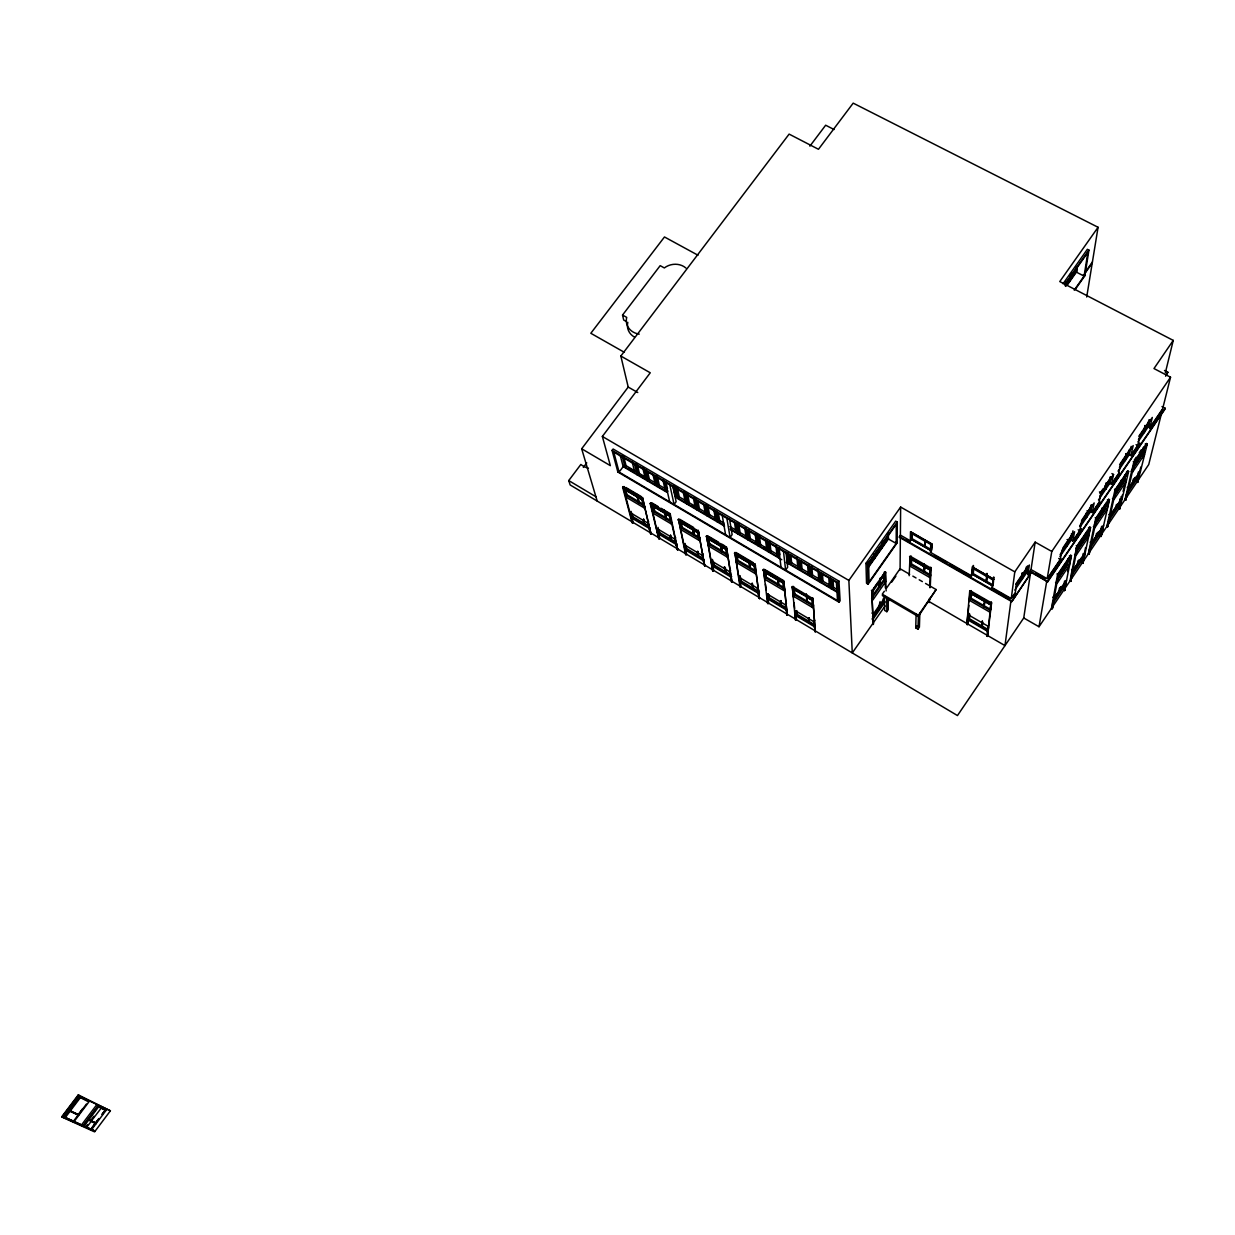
<?xml version="1.0" encoding="UTF-8"?>
<svg xmlns="http://www.w3.org/2000/svg" width="1235" height="1235" viewBox="0 0 1235 1235"><rect width="100%" height="100%" fill="white"/><g stroke="black" fill="none" stroke-linecap="round" stroke-linejoin="round"><path stroke-width="1.5" d="M896.193 543.462L896.27 524.273L868.606 563.53L869.07 582.04L896.193 543.462L888.397 539L888.382 533.227M897.181 542.798L897.289 522.034L895.699 521.124L865.967 563.314L866.522 583.29L868.082 584.201L897.181 542.798L895.622 541.903M1031.534 572.669L1047.681 581.808L1031.657 571.928L1011.774 601.63L899.389 537.302L900.392 535.125L900.639 507.06L1014.799 571.851L1011.249 598.543L991.967 587.505L993.943 577.254M900.083 570.153L900.377 535.882L899.389 537.302M909.192 575.711L910.025 556.105L931.051 568.177L930.233 587.582M900.392 535.125L910.334 540.807L910.504 531.683L930.804 543.261L930.434 552.323L971.466 575.788L973.242 565.445M911.09 557.788L910.951 564.719L930.557 576.004L929.584 577.409L909.979 566.109L910.149 557.448L911.137 556.043M910.334 540.807L911.322 539.386L911.476 532.069M911.368 559.332L911.26 564.765L911.862 558.637L924.583 565.939L924.089 566.649L911.368 559.332L911.862 558.637M912.264 532.98L912.14 538.707L925.108 546.132L924.614 546.843L911.646 539.417L912.264 532.825L925.308 540.436L924.938 547.012L931.128 550.563L931.869 544.017M919.843 613.131L919.411 627.102L917.975 629.155L915.737 627.843L916.123 613.888M917.975 629.155L918.408 615.215L936.13 589.558L925.54 583.445M924.197 563.7L923.904 572.037L924.521 567.745M924.614 546.843L925.324 540.282M924.938 547.012L925.633 540.606M924.891 565.97L924.212 572.222L924.891 566.124L930.958 569.613M929.584 577.409L929.94 568.81L930.912 567.405M928.566 602.248L929.307 598.851M929.785 587.613L930.603 567.374M931.73 543.632L931.437 550.887L930.434 552.323M931.777 546.055L931.622 549.853L925.432 546.302M929.152 602.587L929.785 598.327M936.13 589.558L918.3 616.574L882.299 595.563M986.858 636.056L987.768 631.44L968.255 620.14L967.9 624.107L966.835 624.447L969.691 591.364L970.17 590.654L991.597 602.958L987.46 636.411L987.954 626.176L968.302 614.814L969.259 613.424M968.904 605.366L966.835 624.447M969.213 601.692L970.17 590.654M971.466 575.788L972.238 566.896L992.94 578.706M967.437 624.802L968.302 614.814M971.111 592.275L970.525 599.021L990.501 610.522L989.528 611.942L969.552 600.426L971.266 590.592M967.777 620.835L969.12 614.922M973.273 568.81L973.782 568.085L973.288 573.658L986.518 581.222L986.024 581.947L972.794 574.383L973.55 565.769M969.861 614.953L969.521 618.797L982.057 626.068L981.578 626.747L969.043 619.491L969.552 613.733M984.295 601.105L971.327 593.649L971.806 592.939L970.849 599.068L971.791 593.078L983.137 599.592M986.024 581.947L986.904 573.395M981.578 626.747L982.18 621.035M985.098 600.565L984.588 601.414L990.779 604.98L991.273 604.27L985.082 600.704L984.048 606.663L984.758 600.534L983.739 606.478L984.218 605.783L971.327 598.358M992.662 585.73L986.333 582.133L987.228 573.58M982.751 622.425L982.365 626.238L988.417 629.742L987.954 630.437L981.887 626.932L982.473 621.205M986.333 582.133L987.413 575.865M989.528 611.942L991.427 602.171M992.863 583.893L993.604 577.208M987.46 636.411L991.103 602.124M993.542 580.774L993.156 585.019L986.842 581.407M987.29 632.135L988.571 627.766M991.057 605.505L990.686 609.503L984.527 605.953M1010.909 601.121L1004.981 645.612L929.631 601.908M1011.774 601.63L1031.657 571.928M1016.22 586.224L1021.36 578.706L1022.148 573.148M1023.151 573.318L1022.364 578.875L1021.561 578.412L1022.348 572.855M1022.95 573.596L1022.163 579.169L1021.36 578.706M1065.188 285.81L1065.712 282.213M1021.561 578.412L1025.451 572.716L1026.254 567.112M1027.072 567.575L1026.254 573.163L1025.451 572.716M1014.799 590.068L1026.424 573.025L1027.474 565.877M1065.836 286.35L1069.417 281.256L1070.483 274.016M1070.22 280.854L1071.038 275.39M1069.757 277.782L1071.301 278.585L1072.103 273.151M1026.424 573.025L1028.045 573.935L1029.357 565.012L1016.544 583.769L1015.34 592.538L1011.249 598.543M588.462 468.173A21.118 18.803 -16.5 0 1 580.851 464.468L568.733 480.569L570.138 484.954L957.465 715.559L1023.738 617.979L1030.345 574.121M1031.024 569.567L1035.162 542.119L1051.788 551.458L1047.172 578.706L1031.024 569.567L1028.045 573.935M1071.301 278.585L1075.778 272.24L1076.596 266.775M1077.182 266.652L1076.364 272.132L1084.098 276.115L1074.218 290.163M1067.04 285.362L1076.565 271.854L1077.383 266.359M1084.098 276.115L1087.834 252.419L1065.342 284.328M1075.129 289.592L1084.87 275.729L1088.93 250.103L1087.356 249.3L1063.042 283.772M1086.707 297.017L1098.069 227.286L853.184 103.138L818.465 149.281L789.119 134.106L620.835 356.05L628.214 387.064L637.769 392.529M1023.738 617.979L1039.021 626.747L1046.724 581.33M1064.508 590.639L1071.455 555.704L1070.668 555.256L1057.546 574.584L1051.464 608.361L1052.235 608.793L1054.458 598.033L1066.5 580.249L1064.508 590.639L1064.524 586.069L1052.56 603.745L1052.606 608.237M1047.172 578.706L1060.278 559.409L1061.915 550.347L1074.573 531.729L1072.829 540.961L1071.208 540.05L1072.953 530.818M1052.235 608.793L1058.349 575.031L1071.455 555.704M1055.539 582.472L1057.114 583.352L1058.673 574.754L1071.023 556.553L1069.433 555.673M1060.109 554.623L1066.191 545.685L1066.917 542.52M1071.316 533.952L1072.134 534.415L1068.26 540.096L1066.994 546.132L1066.191 545.685M1054.134 598.203L1058.935 591.086L1059.491 588.107M1057.932 577.224L1062.872 569.937L1063.551 566.309M1060.726 586.779L1059.892 591.241L1059.676 587.829M1060.541 587.057L1059.707 591.519L1058.935 591.086M1056.743 580.589L1063.659 570.385L1064.678 564.935L1057.716 575.186M1063.86 570.107L1064.879 564.642L1068.646 559.085L1067.858 558.637L1066.824 564.133L1063.073 569.659L1063.86 570.107L1067.611 564.565L1069.093 557.417M1067.194 545.855L1066.392 545.391L1070.236 539.741L1071.054 535.403M1072.134 534.415L1071.038 540.189L1070.236 539.741M1063.597 585.776L1064.647 580.944M1065.836 580.604L1064.107 589.651L1064.879 590.083M1067.565 571.543L1068.244 567.93M1069.973 558.868L1070.668 555.256M1057.114 583.352L1069.34 565.321L1071.023 556.553M1082.941 563.376L1090.567 527.546L1089.764 527.113L1076.75 546.287L1069.989 580.975L1070.745 581.407L1073.169 570.385L1085.133 552.724L1082.941 563.376L1082.169 562.959L1083.033 558.714L1071.162 576.266L1071.116 580.867M1072.829 540.961L1079.791 530.71L1081.598 521.402L1094.164 502.923L1092.234 512.402L1090.629 511.506L1091.894 505.192M1070.745 581.407L1077.537 546.735L1090.567 527.546M1074.558 554.422L1076.133 555.302L1077.862 546.472L1090.119 528.41L1088.529 527.53M1079.606 525.971L1085.642 517.094L1086.522 512.664M1072.706 570.755L1077.491 563.7L1078.093 560.644M1087.819 511.352L1086.445 517.542L1085.642 517.094M1075.947 550.671L1081.845 541.995L1082.771 537.981M1079.174 559.548L1078.248 564.133L1077.491 563.7M1076.735 551.103L1082.632 542.427L1083.373 538.692M1079.05 560.798L1078.433 563.855L1077.676 563.422L1081.351 557.988L1082.122 558.421L1083.249 553.465M1082.817 542.15L1083.944 536.546L1087.68 531.035L1086.538 536.654L1082.817 542.15L1082.03 541.717L1085.75 536.222L1086.522 532.47M1086.646 517.249L1085.827 516.801L1089.656 511.182L1090.551 506.736M1085.58 547.553L1082.539 562.404L1083.311 562.836M1087.479 538.259L1089.764 527.113M1076.133 555.302L1088.267 537.395L1090.119 528.41M1101.157 536.438L1109.447 499.712L1108.644 499.28L1095.723 518.329L1088.297 553.913L1089.054 554.33L1091.678 543.045L1103.55 525.508L1101.157 536.438L1100.4 536.005L1102.732 526.419M1111.901 473.576L1113.538 474.472L1101.064 492.796L1099.073 502.352L1092.234 512.402M1101.342 531.667L1089.548 549.096L1088.653 553.373L1089.424 553.789M1089.054 554.33L1096.526 518.762L1109.447 499.712M1093.361 526.697L1094.936 527.577L1096.834 518.515L1108.999 500.592L1107.409 499.712M1099.86 496.177L1104.862 488.828L1106.143 482.777M1106.946 483.225L1105.665 489.276L1104.862 488.828M1091.076 543.616L1095.831 536.608L1096.495 533.474M1094.735 522.976L1100.586 514.347L1101.496 510.055M1107.147 482.947L1105.865 488.983L1105.047 488.551L1108.845 482.962L1110.141 476.895M1097.591 532.347L1096.587 537.04L1095.831 536.608M1094.55 524.844L1101.373 514.794L1102.793 508.774L1101.836 508.465M1110.96 477.343L1109.647 483.41L1108.845 482.962M1106.606 503.401L1105.263 509.052L1101.558 514.516L1100.771 514.084L1104.476 508.619L1105.402 504.297M1098.486 499.943L1109.802 483.286L1111.207 476.818M1101.651 526.311L1100.431 531.374L1099.659 530.942L1096.001 536.345L1096.773 536.762M1109.802 483.286L1111.423 484.166L1113.538 474.472M1107.069 506.52L1108.644 499.28M1094.936 527.577L1106.992 509.793L1108.999 500.592M1108.011 526.295L1107.255 525.878L1108.227 521.494L1119.929 504.204L1118.91 508.65L1119.666 509.067L1128.62 471.461L1127.817 471.029L1115.004 489.925L1106.884 526.419L1107.656 526.836L1110.481 515.273L1122.26 497.875L1120.716 497.026M1107.656 526.836L1115.792 490.357L1128.62 471.461M1112.457 498.554L1114.016 499.419L1116.1 490.125L1128.172 472.326L1126.582 471.477M1119.419 467.417L1124.375 460.13L1125.07 457.043M1114.788 493.413L1119.62 486.297L1120.948 480.415M1116.486 504.436L1115.22 509.515L1114.449 509.098L1110.141 515.458M1113.646 496.702L1120.407 486.729L1121.936 480.569L1125.656 474.966M1125.378 460.285L1124.56 459.852L1128.327 454.326L1129.392 449.648M1129.13 454.758L1131.183 446.36M1123.479 480.6L1124.838 474.703L1125.625 475.12L1124.267 481.033L1120.593 486.451L1119.805 486.019L1123.479 480.6L1124.267 481.033M1119.018 503.895L1120.13 499.063M1120.33 498.724L1119.172 503.787L1108.521 519.503M1113.445 497.087L1124.421 480.909L1126.227 473.051M1128.327 454.326L1130.905 455.514L1133.19 445.573L1120.809 463.758L1118.632 473.545L1111.423 484.166M1122.26 495.127L1119.666 509.067M1123.124 491.422L1124.838 484.012M1126.968 474.734L1127.817 471.029M1126.119 499.527L1125.363 499.11L1126.413 494.633L1138.037 477.451L1136.926 482.005L1137.697 482.422L1147.284 443.952L1146.481 443.535L1133.761 462.291L1124.992 499.65L1125.764 500.067L1128.775 488.242L1140.476 470.967M1130.905 455.514L1137.682 445.526L1140.044 435.507L1152.317 417.445L1149.862 427.619L1147.284 426.445L1148.426 421.66M1125.764 500.067L1134.548 462.724L1147.284 443.952M1131.028 471.152L1132.603 472.002L1134.841 462.492L1146.821 444.832L1145.246 443.983M1138.454 439.444L1143.363 432.204L1144.691 427.171M1145.679 426.307L1144.166 432.636L1143.363 432.204M1128.296 488.628L1132.572 482.314L1133.36 479.041M1133.36 466.058L1138.145 458.972L1139.226 454.465M1134.703 477.544L1133.344 482.731L1132.572 482.314M1133.174 467.895L1138.932 459.405L1140.553 453.106L1144.227 447.703M1138.099 441.682L1148.241 426.754L1149.631 420.502L1148.859 419.9M1144.459 447.209L1142.761 453.754L1139.118 459.127L1138.33 458.71L1141.974 453.338L1143.44 447.286M1148.241 426.754L1149.878 419.977M1138.516 471.863L1137.126 477.158L1136.354 476.741L1132.757 482.051L1133.529 482.468M1138.608 476.062L1137.697 482.422M1139.473 472.449L1140.8 467.015M1142.977 457.984L1144.737 450.76M1145.617 447.147L1146.481 443.535M1165.346 372.8L1173.25 340.397L1059.769 281.565L1098.069 227.286M1164.497 370.485L1167.878 372.26L1165.593 376.196M1161.981 411.471L1148.735 464.545L1039.021 626.747M1173.25 340.397L1153.984 368.555L1170.533 377.231L1162.66 408.785L1149.862 427.619M1161.996 406.562L1165.207 408.26L1164.991 409.109L1047.681 581.808M1134.255 460.161L1136.262 457.212M1139.257 452.813L1141.248 449.864M1057.747 575.047L1059.738 572.114M1062.717 567.714L1064.709 564.781M1077.862 545.407L1081.798 539.587M1083.975 536.407L1086.785 532.254M1098.718 514.671L1102.639 508.897M1106.545 503.139L1103.75 507.245L1106.514 503.293M1121.781 480.677L1115.946 489.276L1121.735 480.847M1140.414 453.23L1135.582 460.331L1140.368 453.384M1140.6 452.952L1144.258 447.549M1075.855 548.463L1081.783 539.741M1095.738 519.148L1102.593 509.052M1121.936 480.569L1125.625 475.12M1056.558 580.959L1067.766 564.426L1069.34 565.321M1076.58 551.443L1086.707 536.53L1088.267 537.395M1094.364 525.23L1105.418 508.928M1132.109 469.562L1142.915 453.646M1114.016 499.419L1125.98 481.773L1124.421 480.909M1132.603 472.002L1144.475 454.495L1141.974 453.338M1059.121 590.809L1062.826 585.344L1065.296 586.517M1052.791 601.846L1063.752 585.637M1071.471 574.244L1082.277 558.297L1083.805 559.146M1089.857 547.09L1100.57 531.251L1102.114 532.1M1126.706 492.642L1137.265 477.034L1138.793 477.868M1062.964 547.892L1067.071 541.733M1081.551 520.568L1087.649 511.491M1088.776 509.947L1091.694 505.547L1090.875 505.1L1091.663 505.702L1090.459 511.63L1089.656 511.182M1099.922 493.568L1102.963 488.967M1104.939 486.173L1110.991 477.173M1119.605 464.638L1130.596 448.367M1138.793 436.31L1145.725 426.137M1146.806 424.639L1149.661 420.332M1147.284 426.445L1143.564 431.926L1144.366 432.358L1145.864 426.029L1145.061 425.596M1059.908 556.568L1071.208 540.05M1080.239 526.758L1090.629 511.506M1118.045 471.168L1129.284 454.634M1048.129 577.856L1061.066 558.807M1074.002 539.772L1081.551 528.657M1092.342 512.787L1099.891 501.672M1111.762 484.228L1119.311 473.113M1131.167 455.653L1139.797 442.964M1149.507 428.684L1162.444 409.634M1047.805 581.067L1165.207 408.26M1015.726 584.17L1027.088 567.421M1012.191 597.74L1015.309 593.17M1027.798 574.877L1029.867 571.836M1165.794 375.317L1167.878 372.26M1051.788 551.458L1170.533 377.231M991.597 602.958L991.118 603.668L969.691 591.364M1014.799 571.851L1035.162 542.119M969.552 600.426L970.525 599.021M986.611 576.266L987.105 575.541L973.797 567.93L973.288 568.656L986.595 576.405L987.089 575.68M986.919 576.591L987.429 575.711L993.774 579.493M993.789 579.338L993.264 580.218L986.935 576.436M915.737 627.843L917.173 625.79M931.051 568.177L930.557 568.887L909.547 556.8M930.248 575.695L930.742 575.001L924.706 571.527M886.128 590.932L885.248 571.867L871.771 591.086L873.238 624.431L873.407 613.934L884.754 597.725M886.838 611.696L886.745 597.539L884.492 596.227L884.615 610.399L886.838 611.696L888.258 609.642L888.212 599.006M924.583 565.8L924.104 566.494L911.384 559.177L911.862 558.482M872.636 597.246L884.167 580.805L884.106 573.982M871.586 598.743L873.114 599.623L885.68 581.7L885.618 573.163L884.09 572.268M884.337 591.241L882.284 594.189L918.346 615.215M886.421 588.277L900.083 568.748L909.686 574.29M891.685 582.148L895.884 576.158M925.123 541.331L925.633 540.467L931.854 544.172M872.481 616.805L879.413 606.894L879.366 604.008M883.38 598.28L883.395 601.183L879.598 606.632L880.339 607.064L880.277 602.711M872.049 619.059L884.337 601.491L885.078 601.924L872.79 619.491L873.624 623.876M909.979 566.109L910.951 564.719M885.109 605.937L852.274 652.929L848.862 580.419L900.639 507.06M887.548 602.433L889.617 599.484M1085.349 272.055L1092.419 262.005M1084.562 273.908L1092.265 262.947M873.963 588.261L878.054 582.426M880.246 579.308L883.149 575.17L883.967 580.944L883.149 575.17M872.682 591.611L886.02 572.314M872.049 596.428L879.15 586.285L879.104 582.75M879.999 578.242L880.107 586.455L879.351 586.008L883.21 580.512M814.313 627.596L814.807 626.917L796.019 615.756L796.451 619.692L795.402 620.032L792.268 586.455L812.862 598.604L815.254 631.857L813.788 621.668L814.76 620.294M839.09 602.217L840.109 600.781L838.966 581.145L613.116 449L612.066 450.389L617.87 472.032L839.09 602.217L837.932 582.611L838.966 581.145M868.082 584.201L867.557 564.241L897.289 522.034M1064.632 284.59L1088.93 250.103M868.529 563.33L872.404 557.85L873.963 558.745L869.131 565.599L869.039 561.771M875.383 553.62L879.227 548.155L880.787 549.05L875.97 555.889L874.411 554.994M882.207 543.925L886.066 538.46L887.61 539.355L882.809 546.179L882.763 540.899M1065.188 284.266L1067.874 280.453L1069.417 281.256M1071.548 275.251L1074.218 271.438L1075.778 272.24M888.613 538.692L868.143 567.776L867.989 562.141M794.306 594.776L793.318 596.165L812.522 607.527L813.51 606.123L794.306 594.776L793.58 588.061M821.275 573.225L821.985 582.642L829.411 587.011L830.429 585.575L823.004 581.222L822.433 573.673M832.035 587.196L831.016 588.632L830.275 577.625M808.971 617.809L808.848 622.286L808.493 618.488M838.472 592.321L832.513 588.833L833.532 587.381L833.054 579.879M809.265 617.979L809.141 622.455L808.786 618.673M812.522 575.062L819.916 579.4L818.898 580.836L811.503 576.498L812.522 575.062L811.704 565.584M786.664 614.845L786.68 610.198L768.077 599.129L768.633 603.128L767.568 603.467L763.415 569.412L783.824 581.469L787.251 615.184L785.475 604.857L786.448 603.498M806.964 596.088L806.47 596.783L794.028 589.558L794.506 588.725M813.201 605.814L812.738 600.611L806.779 597.107L807.273 596.258M795.541 616.435L796.513 615.076L796.019 610.569M796.853 610.615L796.791 615.107L796.374 611.294M794.012 589.419L806.98 596.227L806.98 602.14L806.208 594.081M807.289 596.397L807.289 602.31L806.517 594.267M821.985 582.642L823.004 581.222M812.522 607.527L811.781 599.237L812.769 597.817M815.254 631.857L812.862 598.604M783.762 590.5L784.75 589.11L765.731 577.856L764.558 569.366L763.554 570.755L782.758 582.086L783.762 590.5L764.727 579.246L765.731 577.856M802.071 568.934L809.434 573.256L808.416 574.692L801.052 570.354L802.071 568.934L801.33 561.308M793.472 597.416L792.391 587.783L793.395 586.378M780.736 600.581L780.782 605.598L780.242 601.275M781.029 600.766L781.076 605.767L780.535 601.445M794.522 588.863L794.584 594.807L793.719 586.702M811.04 574.892L810.021 576.313L809.033 565.198M786.201 610.877L787.158 609.519M758.336 594.297L758.815 593.618L740.383 582.658L741.062 586.718L739.997 587.042L734.84 552.554L755.048 564.488L759.51 598.666L759.417 597.647M788.594 561.03L787.575 562.45L786.494 552.863M778.42 579.354L778.575 585.344L778.42 579.354L783.793 583.383M790.199 562.651L789.18 564.071L787.945 552.848M796.822 557.124L797.98 568.548L790.632 564.241L791.65 562.82L790.817 555.163M767.599 599.809L768.556 598.45L767.938 593.896M765.746 571.743L765.268 572.577L777.618 579.879L778.096 579.03L778.282 585.158L777.263 576.992M768.911 594.899L768.834 598.481L768.232 594.128M782.758 582.086L783.746 580.697L766.148 570.308M783.824 581.469L787.251 615.184M753.01 585.467L752.979 589.064L752.084 583.213M753.304 585.637L753.273 589.234L752.362 583.383M758.923 598.311L757.425 588.2L758.398 586.841M765.762 571.882L765.993 577.903L764.866 569.675M731.197 577.193L712.935 566.325L713.722 570.446L712.672 570.771L706.528 535.836L726.55 547.661L732 582.287L731.923 581.268M760.59 544.604L767.877 548.88L766.858 550.285L759.587 546.024L760.59 544.604L759.386 535.866M749.012 562.975L749.521 562.28L749.846 568.347L749.012 562.975L736.786 555.75L737.681 561.138L737.573 556.861M749.784 562.311L750.139 568.517L749.815 562.465M739.888 583.321L740.861 581.978L739.842 575.819L738.87 577.177L757.425 588.2M741.123 578.397L741.123 582.025L740.151 576.127M736.261 554.222L737.403 561.107L736.415 562.481L755.264 573.642L753.998 565.105L755.002 563.716M755.048 564.488L759.51 598.666M775.92 545.963L777.201 556.352L769.899 552.076L770.918 550.656L769.791 541.949M755.264 573.642L756.252 572.268M748.919 538.445L747.901 539.849L746.063 527.7M725.099 567.56L725.424 572.669L724.343 566.741M725.393 567.729L725.701 572.839L724.636 566.911M757.564 542.829L756.546 544.249L749.305 539.988L750.324 538.583L749.012 529.8M731.429 581.947L729.623 571.682L730.611 570.338M730.719 577.872L731.691 576.529M703.055 553.99L702.082 555.333L704.753 566.047L698.315 530.988L678.478 519.271L685.595 554.654L686.645 554.314L685.734 550.146L703.842 560.922L703.348 561.585M721.178 545.561L721.672 551.674L721.163 545.407M721.456 545.577L720.978 546.41L726.767 549.837L720.947 546.271M713.243 571.11L711.236 560.767L712.209 559.424L713.413 565.661L712.441 567.004M721.472 545.731L721.95 551.844L720.437 543.462M730.286 528.827L736.045 532.208L737.063 530.803L729.854 526.573M708.35 545.885L709.353 544.512L707.67 535.789L706.667 537.163L708.35 545.885L727.029 556.939L725.516 548.294L726.52 546.904M726.55 547.661L732 582.287M713.583 562.033L713.676 565.692L712.533 559.733M738.684 532.439L737.665 533.844L735.998 523.393M744.674 527.669L746.28 538.213L739.055 533.968L740.074 532.563L738.684 523.748M712.672 570.771L708.967 548.463M727.029 556.939L728.033 555.565M718.322 520.491L717.303 521.88L715.405 511.336M724.405 525.369L718.662 522.004L719.681 520.614L718.43 513.482M709.029 538.244L708.535 538.939L720.653 546.102M697.652 551.258L698.099 556.429L697.173 551.921M697.945 551.428L698.377 556.599L697.451 552.091M720.684 546.24L708.566 539.077L709.06 538.398L709.616 544.542L707.995 536.113M677.737 549.961L670.343 514.47L650.675 502.861L650.181 503.54L658.749 538.661L659.783 538.337L658.764 534.122L676.718 544.789L677.737 549.961L669.833 515.149L650.181 503.54M693.082 528.827L692.603 529.661L680.593 522.559L681.102 521.88L682.307 527.422L694.24 534.477L693.746 535.156L691.986 526.666M693.375 528.997L692.866 529.676L698.609 533.072M692.897 529.83L693.406 529.151L694.039 535.326L692.897 529.83L698.624 533.211M713.737 509.561L715.683 520.259L708.519 516.045L709.538 514.655L707.871 505.717M680.006 521L681.55 528.071L680.562 529.429L699.056 540.374L697.296 531.621L698.284 530.247M698.315 530.988L704.753 566.047M685.24 550.81L686.212 549.482L685.178 544.743M686.289 545.824L686.459 549.513L685.147 543.477M699.056 540.374L700.06 539.016L681.55 528.071M681.072 521.741L680.562 522.42L692.573 529.506M670.466 535.11L671.037 540.343L669.972 535.774M670.744 535.28L671.315 540.513L670.25 535.944M682.307 527.422L681.797 528.101L680.593 522.559M677.181 549.637L674.789 539.108L675.761 537.781M703.842 505.362L705.54 514.3L698.408 510.117L699.427 508.727L698.022 501.549M676.224 545.453L677.197 544.126M650.968 534.029L642.617 498.106L623.135 486.605L622.641 487.285L632.15 522.822L633.185 522.498L632.042 518.221L649.826 528.796L650.968 534.029L642.617 498.106M679.312 496.933L686.398 501.086L685.379 502.475L678.293 498.307L679.312 496.933L677.382 487.871M666.576 518.129L654.751 511.12L653.392 505.516L652.898 506.196L664.8 513.22L665.294 512.556L666.082 518.793L664.09 510.194M665.572 512.726L666.375 518.962L664.384 510.364M672.334 522.621L671.346 523.98L669.324 515.103L670.327 513.745L661.08 508.295M658.286 534.77L659.243 533.458L658.085 528.657M659.243 529.769L659.49 533.489L658.008 527.36M658.749 538.661L650.675 502.861M688.034 502.722L687.015 504.112L684.437 491.638M693.298 497.597L695.444 508.372L688.343 504.204L689.362 502.815L687.509 493.799M655.77 475.629L658.301 486.575L665.341 490.712L666.36 489.338L659.32 485.201L657.221 476.062M620.31 455.669L623.181 466.629L666.993 492.348L668.012 490.974M643.512 519.101L644.207 524.381L643.018 519.765M643.79 519.271L644.485 524.551L643.296 519.935M671.346 523.98L653.006 513.127L653.994 511.784L652.265 504.621M654.751 511.12L654.241 511.799L652.898 506.196M650.413 533.69L647.727 523.038L648.715 521.71M649.348 529.46L650.32 528.148M676.363 495.204L675.344 496.578L672.982 485.71M665.264 512.402L664.754 513.081L652.852 506.041M665.542 512.571L665.078 513.389L669.339 515.906M638.094 497.69L638.665 502.583L637.229 496.949L625.435 489.986L625.898 489.153M624.771 488.381L626.701 495.636L644.871 506.381L643.883 507.724L641.629 498.739L642.617 497.396M637.476 496.964L643.111 500.283L637.522 497.118L638.016 496.439L638.958 502.753L636.735 494.046M645.72 469.748L648.36 480.739L655.384 484.861L656.402 483.487M631.564 518.885L632.521 517.573L631.239 512.71M632.428 513.837L632.768 517.588L631.116 511.398M658.301 486.575L659.32 485.201M653.006 513.127L650.83 504.189L651.833 502.83L657.993 506.473M638.217 473.484L637.198 474.858L634.466 463.943M646.461 477.652L645.442 479.026L638.449 474.935L639.468 473.561L637.198 464.345M626.701 495.636L625.713 496.964L643.883 507.724M625.944 489.307L626.948 495.652L625.435 489.986M648.113 479.304L647.094 480.662L644.022 467.988M648.36 480.739L649.378 479.365L647.634 472.032M637.692 496.115L637.198 496.794L625.404 489.832M619.106 472.11L613.764 452.072L836.388 582.426L837.5 600.596L619.106 472.11L624.2 465.271M632.15 461.813L634.929 472.866L625.034 467.062L626.052 465.688L623.66 456.425M624.292 486.575L623.289 487.918L641.629 498.739M617.87 472.032L618.889 470.674M95.373 1123.155L90.757 1129.299L91.452 1129.84L96.068 1123.68L92.131 1121.642M92.363 1121.334L95.604 1122.847L98.831 1118.539M102.073 1114.248L105.299 1109.941L105.994 1110.466L96.299 1123.371L88.102 1119.342L97.889 1106.328L105.299 1109.941M97.58 1120.454L90.649 1129.67L89.26 1128.62M102.196 1114.31L105.654 1109.694L104.28 1108.644M61.75 1116.733L95.049 1131.245L62.63 1116.27L78.175 1095.692L110.394 1110.805L94.586 1131.862L62.46 1117.289L61.75 1116.733L78.284 1094.874L110.394 1110.805M73.282 1121.133L73.977 1121.673L78.747 1115.344L70.025 1111.284L65.208 1117.675L64.498 1117.135L69.314 1110.744L78.994 1115.02L88.874 1101.929L79.565 1097.189L69.561 1110.419L78.284 1114.495L82.683 1108.675M86.404 1104.09L73.235 1121.534L71.831 1120.469M597.2 501.07L581.67 448.784L628.214 387.064M809.882 146.147L825.659 125.214L834.057 129.521M97.997 1105.958L82.822 1126.119L81.433 1125.054L96.608 1104.893L105.654 1109.694M581.67 448.784L610.352 465.641L602.356 436.449L650.258 372.785L620.835 356.05M88.565 1120.191L83.887 1126.397L83.193 1125.857L87.855 1119.651L96.068 1123.68M88.797 1119.883L98.584 1106.869L105.994 1110.466M87.592 1124.545L85.724 1127.015L86.558 1127.601M93.999 1116.255L90.618 1120.515L91.436 1121.102M86.419 1127.555L91.205 1121.426L90.387 1120.824M91.313 1121.04L101.193 1108.135L100.375 1107.548M583.337 467.401L586.764 462.847M62.46 1117.289L78.994 1095.414L78.284 1094.874M64.05 1117.366L79.596 1096.773L88.596 1101.172L87.191 1100.107M626.438 321.563L623.675 320.019L622.548 315.048L660.185 265.649L664.337 267.933A15.947 13.786 -12.6 0 1 685.919 268.041M62.63 1116.27L94.354 1130.72M1083.327 274.926L1084.87 275.729M1075.021 271.052L1076.565 271.854M1145.092 425.427L1145.91 425.859M1136.076 444.662L1137.682 445.526M1138.145 458.972L1138.932 459.405M1125.965 453.662L1126.768 454.094L1125.178 460.578L1124.375 460.13M1125.811 453.77L1126.582 454.372M1133.267 461.628L1134.841 462.492M1133.761 462.291L1134.548 462.724M1127.231 487.408L1128.775 488.242M697.991 255.228L664.476 236.966L590.824 333.28L624.385 352.33M1119.62 486.297L1120.407 486.729M1114.51 489.245L1116.1 490.125M1115.004 489.925L1115.792 490.357M1099.428 491.9L1101.064 492.796M1120.701 504.621L1118.246 503.479L1114.634 508.835L1115.39 509.252M1104.476 508.619L1106.992 509.793M1102.037 508.187L1102.824 508.619M1108.937 514.424L1110.481 515.273M1100.586 514.347L1101.373 514.794M1087.032 510.75L1087.85 511.197M1095.244 517.635L1096.834 518.515M1095.723 518.329L1096.526 518.762M1078.17 529.815L1079.791 530.71M1085.75 536.222L1086.538 536.654M1090.134 542.18L1091.678 543.045M1081.845 541.995L1082.632 542.427M1067.472 539.494L1068.29 539.957M1067.441 539.649L1068.26 540.096M1067.272 539.788L1068.09 540.235M1076.272 545.577L1077.862 546.472M1076.75 546.287L1077.537 546.735M1058.673 558.498L1060.278 559.409M1066.824 564.133L1067.611 564.565M622.548 315.048L626.701 317.38A16.657 14.496 -13.8 0 0 639.251 334.114M1071.625 569.52L1073.169 570.385M1062.872 569.937L1063.659 570.385M1057.083 573.858L1058.673 574.754M1057.546 574.584L1058.349 575.031M1035.748 573.04L1045.428 578.52M1052.899 597.153L1054.458 598.033M911.754 533.551L924.814 541.146M925.138 541.177L931.36 544.882M911.322 539.386L929.893 550.007M972.454 574.337L992.955 586.069M906.999 539.664L910.303 541.563M935.096 555.75L946.674 562.373M949.977 564.256L971.466 576.56M991.319 587.906L1009.504 598.311M899.389 536.546L1011.866 600.92M910.149 557.448L930.974 569.458M970.293 592.013L991.288 604.131L990.794 604.841L984.604 601.275M971.312 593.788L984.28 601.244M911.739 564.071L924.397 571.342M912.85 576.127L916.015 577.949M919.195 579.786L922.36 581.608M873.423 557.155L874.982 558.066L874.905 554.268M968.734 619.445L988.232 630.745M865.967 563.314L867.557 564.241M884.167 580.805L885.68 581.7M879.15 586.285L879.907 586.733L879.845 581.423M871.401 590.345L872.929 591.241L873.114 599.623M871.771 591.086L873.238 624.431M602.356 436.449L848.862 580.419M883.395 601.183L884.137 601.63L884.121 598.713M612.066 450.389L837.932 582.611M879.413 606.894L880.154 607.342L880.076 601.538M626.052 465.688L635.948 471.492M639.468 473.561L645.071 476.833M649.378 479.365L654.998 482.669M689.362 502.815L696.463 506.983M699.427 508.727L705.139 512.077M709.538 514.655L715.266 518.021M719.681 520.614L723.988 523.131M740.074 532.563L745.847 535.959M750.324 538.583L756.113 541.98M770.918 550.656L776.753 554.083M791.65 562.82L798.999 567.127M833.532 587.381L838.009 590.006M628.877 468.003L631.98 469.84M641.505 475.429L644.809 477.358M692.341 505.254L695.228 506.937M763.601 547.059L766.549 548.788M724.574 526.156L676.981 498.214L674.279 485.695M730.379 529.568L781.77 559.733M786.216 562.342L838.55 593.062M871.91 613.054L873.407 613.934M625.821 487.47L641.104 496.485M693.622 527.499L679.62 519.225L678.617 520.599L697.296 531.621M709.245 536.716L718.662 542.273M721.796 544.126L724.945 545.978M753.412 562.789L735.983 552.493L734.979 553.882L753.998 565.105M622.641 487.285L642.231 498.94M677.969 519.95L699.103 532.378M706.034 536.515L727.261 549.143M734.346 553.234L755.65 565.908M762.921 570.122L784.302 582.827M791.759 587.15L812.352 599.315M650.83 504.189L669.324 515.103M706.667 537.163L725.516 548.294M792.391 587.783L811.781 599.237M665.048 513.251L669.308 515.767M736.755 555.611L748.997 562.836M755.125 566.464L749.29 563.006L755.156 566.603M765.252 572.438L777.602 579.724M806.779 596.968L812.723 600.472M777.911 580.049L783.808 583.522M627.442 494.973L639.174 501.919M639.452 502.074L643.651 504.559M666.869 518.299L671.099 520.799M694.533 534.647L700.23 538.028M710.11 543.863L722.166 550.995M722.46 551.165L726.767 553.712M738.175 560.458L750.34 567.652M750.633 567.822L754.986 570.4M766.503 577.208L778.776 584.464M779.069 584.649L783.469 587.242M795.078 594.112L807.474 601.445M807.783 601.615L813.695 605.119M653.994 511.784L670.806 521.726M709.353 544.512L726.473 554.638M737.403 561.107L754.693 571.326M629.835 512.402L647.727 523.038M674.789 539.108L656.727 528.379L659.305 539M683.85 544.496L702.082 555.333M711.236 560.767L729.623 571.682M766.75 593.742L785.475 604.857M813.788 621.668L794.877 610.445L795.973 620.371M633.246 516.94L644.685 523.733M644.963 523.902L649.101 526.357M659.984 532.825L671.516 539.68M671.794 539.849L675.977 542.335M686.953 548.849L698.593 555.765M698.871 555.935L703.086 558.452M714.154 565.028L725.902 572.006M726.18 572.175L730.441 574.707M741.617 581.345L753.458 588.385M753.751 588.555L759.479 591.966M769.312 597.817L781.276 604.918M781.57 605.088L785.892 607.666M797.27 614.428L809.342 621.606M809.635 621.776L814.004 624.37M632.521 517.573L648.699 527.191M659.243 533.458L675.56 543.153M686.212 549.482L704.012 559.949M713.413 565.661L730.163 575.618M740.861 581.978L759.293 592.939M768.556 598.45L785.614 608.593M796.513 615.076L814.976 625.929M568.733 480.569L595.903 496.732M78.175 1095.692L79.596 1096.773M79.565 1097.189L80.275 1097.73L70.272 1110.96L69.561 1110.419M623.135 486.605L632.69 523.146M622.147 455.962L625.034 467.062M635.701 463.897L638.449 474.935M642.771 468.019L645.442 479.026M653.238 475.722L655.384 484.861M654.504 475.676L657.02 486.497M662.886 479.798L665.341 490.712M665.279 482.237L669.679 501.858M664.569 481.573L666.993 492.348M665.85 481.526L667.471 488.798M678.478 519.271L686.151 554.978M669.787 484.876L674.094 504.451L676.132 501.688L672.643 485.633M675.962 487.454L678.293 498.307M683.125 491.638L685.379 502.475M686.104 493.398L688.343 504.204M693.113 528.981L694.24 534.477M694.626 497.597L697.08 510.009M696.293 499.357L698.408 510.117M707.578 541.239L708.273 544.851M706.513 505.331L708.519 516.045M705.17 505.347L707.176 515.937M716.763 511.336L718.662 522.004M722.274 515.612L725.593 534.755M726.859 518.299L730.101 537.41L732.139 534.601L729.53 518.932M734.84 552.554L740.568 587.381M734.331 521.618L736.045 532.208M737.372 523.393L739.055 533.968M747.993 531.22L749.305 539.988M758.568 589.728L758.985 592.646M755.064 533.752L756.546 544.249M758.12 535.542L759.587 546.024M756.561 534.477L758.167 545.87M763.415 569.412L764.959 580.543M765.484 584.248L766.256 589.821M766.765 593.526L768.155 603.807M766.981 540.575L768.479 551.921M765.468 539.849L766.858 550.285M768.54 541.64L769.899 552.076M777.664 548.587L778.806 557.988M779.007 547.769L779.825 554.685M778.806 548.711L781.045 567.374M783.484 551.443L785.614 570.076L787.652 567.22L785.969 552.292M794.074 602.896L794.676 608.392M789.582 554.669L790.632 564.241M798.659 560.875L799.585 570.184M800.11 560.844L801.052 570.354M807.567 565.198L808.416 574.692M810.669 567.019L811.503 576.498M818.002 569.505L818.898 580.836M819.778 573.241L820.503 582.472M828.778 577.625L829.411 587.011M831.896 579.447L832.513 588.833M873.855 553.527L873.963 558.745M875.908 552.4L875.97 555.889M879.305 582.472L879.351 586.008M881.759 542.628L881.805 548.371M880.74 545.546L880.787 549.05M885.248 571.867L885.356 587.983M887.595 534.045L887.61 539.355M634.419 337.062A16.595 14.449 -13.8 0 1 627.812 322.335M930.48 570.169L924.413 566.68L930.48 570.308"/></g></svg>
